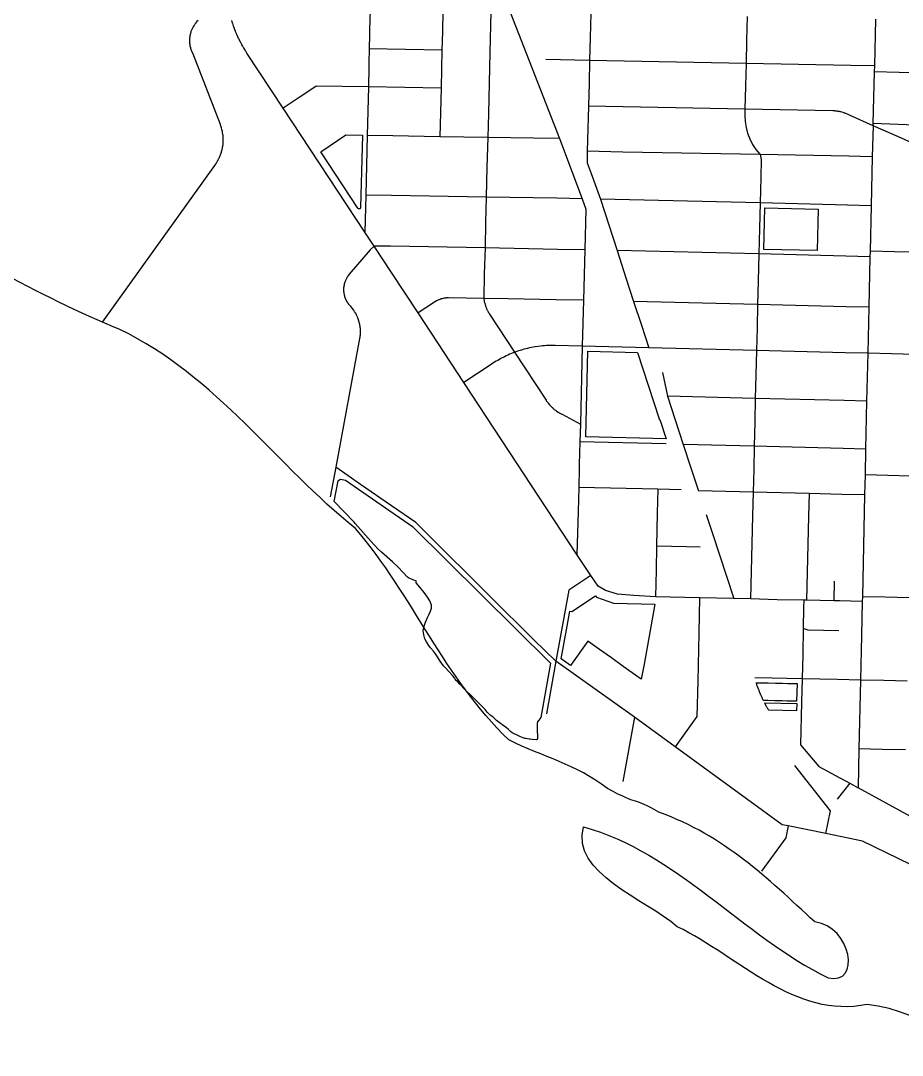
# Model space of a CAD drawing. Extents: x 1 to 394, y 101 to 384.
# Drawn here: x 165.46 to 205.91, y 102.32 to 149.78 of the extents above; entities that cross this region are included whole.
import ezdxf

# ---------------------------------------------------------------- set-up
doc = ezdxf.new("R2010")
doc.units = 0
doc.layers.get('0').update_dxf_attribs({"linetype": 'CONTINUOUS'})

msp = doc.modelspace()

# ---------------------------------------------------------------- linework, layer by layer
at = {"color": 4}
for points in [[(181.494744, 150.296505), (181.470228, 149.33479)], [(184.830043, 150.231027), (184.809614, 149.269312), (184.789153, 148.426276)], [(187.027665, 150.190095), (186.986701, 148.323962)], [(187.923901, 150.17373), (190.178808, 144.366618)], [(191.615246, 150.10007), (191.586645, 149.003302)], [(198.789211, 149.965017), (198.764696, 148.868249)], [(173.551402, 149.735843), (173.535059, 149.719499), (173.522801, 149.703156), (173.506458, 149.686812), (173.4942, 149.666383), (173.477857, 149.65004), (173.465599, 149.629611), (173.453342, 149.613267), (173.441084, 149.592838), (173.428826, 149.576494), (173.416569, 149.556065), (173.404311, 149.539722), (173.367434, 149.478329), (173.359053, 149.4579), (173.346795, 149.437471), (173.330452, 149.396508), (173.318194, 149.376078), (173.277231, 149.273723), (173.27304, 149.249207), (173.264659, 149.228778), (173.260469, 149.208349), (173.252087, 149.183834), (173.243706, 149.142871), (173.235325, 149.118356), (173.231134, 149.097926), (173.226944, 149.073411), (173.226944, 149.052982), (173.222753, 149.028467), (173.218562, 149.008038), (173.214372, 148.983523), (173.214372, 148.938473), (173.210181, 148.918044), (173.210181, 148.803452), (173.214372, 148.783023), (173.214372, 148.737973), (173.218562, 148.713458), (173.222753, 148.693029), (173.222753, 148.668514), (173.226944, 148.648085), (173.231134, 148.62357), (173.239515, 148.582606), (173.247897, 148.558091), (173.252087, 148.537662), (173.256278, 148.513147), (173.272621, 148.472184), (173.276812, 148.451754), (173.285193, 148.427239), (173.326156, 148.324884), (173.338414, 148.304454), (173.342605, 148.296073), (174.61125, 145.026252), (174.615441, 145.005822), (174.631784, 144.968945), (174.635975, 144.948516), (174.644356, 144.932172), (174.648547, 144.911743), (174.656928, 144.891314), (174.661119, 144.870885), (174.6695, 144.854541), (174.681757, 144.793149), (174.690139, 144.776805), (174.69852, 144.723585), (174.70271, 144.719394), (174.70271, 144.707136), (174.706901, 144.694879), (174.715282, 144.653916), (174.715282, 144.637572), (174.72754, 144.57618), (174.72754, 144.55575), (174.73173, 144.535321), (174.73173, 144.514892), (174.735921, 144.494463), (174.735921, 144.474033), (174.740112, 144.45769), (174.740112, 144.416727), (174.744302, 144.396298), (174.744302, 144.232602), (174.740112, 144.212172), (174.740112, 144.154866), (174.735921, 144.130351), (174.735921, 144.114007), (174.73173, 144.093578), (174.73173, 144.073149), (174.723349, 144.032186), (174.723349, 144.011756), (174.719159, 143.995413), (174.714968, 143.970898), (174.710777, 143.950469), (174.706587, 143.934125), (174.694329, 143.872733), (174.690139, 143.856389), (174.690139, 143.840046), (174.681757, 143.815531), (174.677567, 143.795101), (174.669186, 143.774672), (174.664995, 143.754243), (174.660804, 143.7379), (174.652423, 143.71747), (174.648232, 143.701127), (174.639851, 143.676612), (174.635661, 143.660268), (174.619317, 143.619305), (174.615127, 143.602962), (174.606745, 143.578447), (174.598364, 143.566189), (174.589983, 143.54576), (174.581602, 143.529417), (174.57322, 143.508987), (174.564839, 143.492644), (174.556458, 143.472215), (174.540115, 143.439528), (174.531733, 143.419099), (174.523352, 143.402755), (174.514971, 143.382326), (174.502713, 143.365983), (174.494332, 143.345553), (174.482075, 143.32921), (174.473693, 143.312866), (174.465312, 143.292437), (174.453055, 143.276094), (174.444673, 143.25975), (174.420158, 143.227064), (174.411777, 143.21072), (174.39952, 143.190291), (174.362642, 143.141156), (169.210313, 135.950816)], [(173.600883, 149.784496), (173.551748, 149.735361)], [(177.50466, 145.770306), (175.843144, 148.291222), (175.830887, 148.311652), (175.818629, 148.327995), (175.810248, 148.348424), (175.785733, 148.381111), (175.761218, 148.422074), (175.740789, 148.454761), (175.716274, 148.495724), (175.707892, 148.512068), (175.695635, 148.532497), (175.683377, 148.548841), (175.674996, 148.56927), (175.662738, 148.585613), (175.650481, 148.606042), (175.6421, 148.622386), (175.613499, 148.671521), (175.613499, 148.675711), (175.593069, 148.708398), (175.580812, 148.736999), (175.568554, 148.757428), (175.560173, 148.773772), (175.547916, 148.794201), (175.539534, 148.81463), (175.531153, 148.830974), (175.518896, 148.851403), (175.510514, 148.871832), (175.498257, 148.888176), (175.481913, 148.929139), (175.469656, 148.949568), (175.461275, 148.965911), (175.444931, 149.006875), (175.432674, 149.027304), (175.424292, 149.043647), (175.383329, 149.146003), (175.371072, 149.166432), (175.36269, 149.182776), (175.354309, 149.203205), (175.342052, 149.231806), (175.337861, 149.244063), (175.321518, 149.285027), (175.313136, 149.309542), (175.304755, 149.329971), (175.296374, 149.342229), (175.292183, 149.362658), (175.25122, 149.465014), (175.247029, 149.485443), (175.222514, 149.546835), (175.218324, 149.567265), (175.209942, 149.587694), (175.189513, 149.649086), (175.185323, 149.669516), (175.168979, 149.710479), (175.168979, 149.71886), (175.160598, 149.743375), (175.152217, 149.771976), (175.143836, 149.792405)], [(204.678178, 149.850424), (204.629043, 147.706014)], [(181.466101, 149.142441), (181.453843, 148.487658)], [(181.470187, 149.33479), (181.465996, 149.142441)], [(191.586592, 149.003302), (191.562077, 147.955649)], [(198.764665, 148.868249), (198.74015, 147.81651)], [(181.453822, 148.487658), (181.441565, 147.845152)], [(184.789122, 148.426276), (181.453822, 148.487668)], [(184.789122, 148.426276), (184.768693, 147.575057)], [(186.986743, 148.323962), (186.921265, 145.524767)], [(181.433362, 147.644632), (181.417018, 146.744299)], [(181.441544, 147.845152), (181.433162, 147.644632)], [(191.562046, 147.955649), (189.56086, 147.992526)], [(191.562046, 147.955649), (191.537531, 146.903899)], [(198.740108, 147.81651), (191.562046, 147.955649)], [(198.740108, 147.81651), (198.715593, 146.768856)], [(203.548671, 147.722378), (198.740108, 147.816457)], [(204.629064, 147.706014), (203.548671, 147.722357)], [(204.629064, 147.706014), (204.624873, 147.427725)], [(184.768661, 147.575057), (184.748232, 146.674724)], [(204.624978, 147.427725), (204.563585, 145.062322)], [(205.770849, 147.407265), (204.624978, 147.427694)], [(208.488201, 147.354065), (205.770849, 147.407286)], [(181.416987, 146.744299), (179.027027, 146.768814), (178.634157, 146.519179)], [(181.416987, 146.744299), (181.35968, 144.509853)], [(184.748201, 146.674724), (181.416987, 146.744288)], [(184.748201, 146.674724), (184.699066, 144.456653)], [(191.537489, 146.903899), (191.512974, 145.856245)], [(198.715551, 146.768856), (198.691036, 145.721202)], [(178.245383, 146.257308), (177.50466, 145.770306)], [(178.634157, 146.519221), (178.245383, 146.257308)], [(181.257387, 140.069603), (177.50466, 145.770306)], [(191.512932, 145.856245), (191.488417, 144.82087)], [(198.690994, 145.721202), (191.512932, 145.856245)], [(198.690994, 145.717106), (198.686803, 145.496114), (198.682613, 145.434721), (198.698956, 145.156444), (198.744005, 144.878155), (198.797226, 144.68172)], [(203.491374, 145.438828), (203.482993, 145.443019), (203.454392, 145.459362), (203.425791, 145.47162), (203.401276, 145.483877), (203.315369, 145.520755), (203.286768, 145.529136), (203.258167, 145.541393), (203.229566, 145.549775), (203.200965, 145.562032), (203.086383, 145.594719), (203.057782, 145.59891), (203.025095, 145.607291), (202.967789, 145.615672), (202.939188, 145.624053), (202.906501, 145.628244), (202.8779, 145.632435), (202.849299, 145.632435), (202.816612, 145.636625), (202.788011, 145.640816), (202.726619, 145.640816), (198.691507, 145.722638)], [(186.921265, 145.524767), (186.89675, 144.423914)], [(204.567681, 144.960019), (203.491374, 145.438828)], [(191.488375, 144.82087), (191.459732, 143.785494)], [(204.567681, 144.960019), (204.530804, 143.531763)], [(205.717639, 145.017305), (204.563585, 145.062354)], [(204.563585, 145.062322), (204.567776, 144.959967)], [(205.734013, 144.444374), (204.567681, 144.960019)], [(208.430904, 144.906809), (205.717639, 145.017305)], [(181.359691, 144.509853), (181.298298, 141.77204)], [(182.542397, 144.493478), (181.359691, 144.509821)], [(184.699087, 144.456653), (182.542397, 144.49353)], [(185.799951, 144.440278), (184.699087, 144.456621)], [(186.896708, 144.423914), (185.799951, 144.440257)], [(186.896708, 144.423914), (186.851659, 143.052954)], [(188.987919, 144.387078), (186.896708, 144.423956)], [(190.178808, 144.366618), (188.987919, 144.387047)], [(190.178808, 144.366618), (191.226461, 141.604248)], [(198.797404, 144.681731), (198.813747, 144.612167), (198.916103, 144.350253), (199.042964, 144.104715), (199.194381, 143.871444), (199.366259, 143.654548), (199.390774, 143.634119), (199.435844, 143.408999), (199.415415, 142.586423)], [(206.646614, 144.043322), (205.734013, 144.444374)], [(191.459732, 143.785494), (191.447474, 143.253485), (191.631631, 142.774676)], [(193.084412, 143.752755), (191.459732, 143.785494)], [(199.390795, 143.634077), (193.084412, 143.752755)], [(203.454549, 143.55632), (199.390795, 143.634056)], [(204.530846, 143.531763), (203.454549, 143.556278)], [(204.530846, 143.531763), (204.477625, 141.289135)], [(186.85169, 143.052954), (186.819003, 141.686101)], [(191.63161, 142.774676), (192.057219, 141.596066)], [(199.415352, 142.586423), (199.386751, 141.415995)], [(182.481015, 141.755665), (181.298308, 141.772009), (181.257345, 140.069603)], [(186.818951, 141.686101), (182.481015, 141.755665)], [(186.818951, 141.686101), (186.79035, 140.523855)], [(191.226461, 141.604248), (190.056044, 141.628763), (186.818951, 141.686112)], [(191.226461, 141.604248), (191.386071, 141.133621), (191.341022, 139.259306)], [(192.057219, 141.596066), (192.441907, 140.417456)], [(199.386709, 141.415995), (192.057219, 141.596066)], [(199.386709, 141.415995), (199.358108, 140.241481)], [(204.477646, 141.289135), (203.40135, 141.317736), (199.386709, 141.415943)], [(204.477646, 141.289135), (204.428511, 139.20201)], [(186.790308, 140.523855), (186.765793, 139.357523)], [(181.674814, 139.439366), (181.257387, 140.069603)], [(192.441907, 140.417456), (192.822499, 139.234749)], [(199.358056, 140.241481), (199.329455, 139.075149)], [(181.674814, 139.439366), (181.502926, 139.267488), (180.541211, 138.146174), (180.504334, 138.097039), (180.495952, 138.084781), (180.483695, 138.072524), (180.475314, 138.05618), (180.463056, 138.039837), (180.454675, 138.023494), (180.442417, 138.00715), (180.434036, 137.990807), (180.421779, 137.978549), (180.405435, 137.945862), (180.397054, 137.925433), (180.364367, 137.859955), (180.360177, 137.843611), (180.351795, 137.823182), (180.343414, 137.806839), (180.339223, 137.790495), (180.330842, 137.774152), (180.326652, 137.753723), (180.31827, 137.721036), (180.309889, 137.700607), (180.305699, 137.684263), (180.301508, 137.663834), (180.297317, 137.647491), (180.297317, 137.627061), (180.293127, 137.610718), (180.288936, 137.590289), (180.284745, 137.573945), (180.284745, 137.557602), (180.280555, 137.537173), (180.280555, 137.479866), (180.276364, 137.463523), (180.276364, 137.406216), (180.280555, 137.389873), (180.280555, 137.352995), (180.284745, 137.332566), (180.284745, 137.312137), (180.288936, 137.295793), (180.288936, 137.275364), (180.293127, 137.259021), (180.297317, 137.238591), (180.305699, 137.205905), (180.309889, 137.185475), (180.31408, 137.169132), (180.31827, 137.148703), (180.322461, 137.132359), (180.326652, 137.11193), (180.335033, 137.095587), (180.339223, 137.079243), (180.347605, 137.058814), (180.351795, 137.042471), (180.368139, 137.009784), (180.37652, 136.989355), (180.384901, 136.977097), (180.393282, 136.956668), (180.401664, 136.940324), (180.410045, 136.928067), (180.418426, 136.911723), (180.426807, 136.891294), (180.435189, 136.879037), (180.447446, 136.862693), (180.455827, 136.84635), (180.468085, 136.830006), (180.476466, 136.813663), (180.488724, 136.801406), (180.500981, 136.785062), (180.509362, 136.768719), (180.52162, 136.756461), (180.533878, 136.740118), (180.546135, 136.72786), (180.558393, 136.711517), (180.574736, 136.699259), (180.607423, 136.658296), (180.627852, 136.637867), (180.660539, 136.596904), (180.676882, 136.572388), (180.709569, 136.531425), (180.725912, 136.50691), (180.742256, 136.486481), (180.754513, 136.461966), (180.770857, 136.441537), (180.783114, 136.417021), (180.799458, 136.396592), (180.811715, 136.376163), (180.83623, 136.327028), (180.848488, 136.306599), (180.860745, 136.282084), (180.869127, 136.257569), (180.881384, 136.233053), (180.893642, 136.212624), (180.902023, 136.188109), (180.914281, 136.163594), (180.979759, 135.967159), (180.98395, 135.942644), (180.992331, 135.918129), (180.996521, 135.889528), (181.004903, 135.865013), (181.013284, 135.815878), (181.017474, 135.787277), (181.025856, 135.738142), (181.030046, 135.709541), (181.034237, 135.685026), (181.034237, 135.660511), (181.038428, 135.635996), (181.038428, 135.582775), (181.042618, 135.554174), (181.042618, 135.451818), (181.038428, 135.423217), (181.038428, 135.398702), (181.034237, 135.374187), (181.034237, 135.345586), (181.030046, 135.312899), (181.025856, 135.284298), (181.021665, 135.251611), (181.013284, 135.194305), (179.916527, 129.29306)], [(182.472823, 138.232113), (181.674814, 139.439366)], [(182.423719, 139.427098), (181.674814, 139.439356)], [(186.765751, 139.357523), (182.423719, 139.427088)], [(186.765751, 139.357523), (186.728874, 138.162538)], [(190.084687, 139.287949), (186.765751, 139.357513)], [(191.341054, 139.259306), (190.084687, 139.287907)], [(191.341054, 139.259306), (191.283747, 136.955285)], [(192.822499, 139.234749), (193.231744, 137.982478), (193.583682, 136.902085)], [(199.329413, 139.075149), (192.822499, 139.234749)], [(199.329413, 139.075149), (199.300812, 137.835146)], [(204.424446, 138.944193), (203.323593, 138.972794), (199.329413, 139.075191)], [(204.428543, 139.20201), (204.424352, 138.944193)], [(205.558039, 139.173367), (204.428543, 139.201968)], [(206.536118, 139.152906), (205.558039, 139.173335)], [(204.424446, 138.944193), (204.371225, 136.631989)], [(183.692365, 136.378258), (182.472823, 138.232113)], [(186.728916, 138.162538), (186.708486, 137.037138)], [(199.30076, 137.835146), (199.272159, 136.75885)], [(185.042853, 137.061685), (185.030596, 137.061685), (185.010166, 137.057494), (184.985651, 137.057494), (184.961136, 137.053303), (184.940707, 137.049113), (184.916192, 137.049113), (184.895763, 137.044922), (184.846628, 137.036541), (184.826198, 137.02816), (184.801683, 137.023969), (184.781254, 137.019778), (184.756739, 137.011397), (184.73631, 137.003016), (184.715881, 136.998825), (184.691365, 136.990444), (184.650402, 136.974101), (184.625887, 136.96572), (184.605458, 136.957338), (184.585029, 136.945081), (184.544065, 136.928737), (184.523636, 136.91648), (184.503207, 136.908099), (184.441814, 136.871221), (183.69291, 136.376037)], [(187.821587, 137.016667), (186.708455, 137.037096), (185.091957, 137.065739), (185.079699, 137.061548), (185.042822, 137.061548)], [(186.708455, 137.037138), (186.708455, 137.032947), (186.712646, 137.000261), (186.721027, 136.942954), (186.729408, 136.910267), (186.733599, 136.881666), (186.74198, 136.853065), (186.750361, 136.820379), (186.783048, 136.705797), (186.795305, 136.677196), (186.803687, 136.648595), (186.828202, 136.591288), (186.836583, 136.562687), (186.848841, 136.534086), (186.865184, 136.505485), (186.877441, 136.476884), (186.889699, 136.452369), (186.906042, 136.423768), (186.9183, 136.399253), (186.934643, 136.370652), (186.950987, 136.346137), (186.96733, 136.317536), (187.000017, 136.268401), (188.121331, 134.565964)], [(190.019208, 136.979842), (187.821587, 137.016719)], [(191.283758, 136.955285), (190.019208, 136.9798)], [(191.283758, 136.955285), (191.226451, 134.847699)], [(199.272117, 136.75885), (193.583682, 136.902085)], [(193.583682, 136.902085), (193.943813, 135.809414)], [(199.272117, 136.75885), (199.247602, 135.682553)], [(203.335871, 136.656536), (199.272117, 136.758892)], [(185.795854, 133.182097), (183.692365, 136.378258)], [(204.371246, 136.631989), (203.335871, 136.656505)], [(204.371246, 136.631989), (204.322111, 134.520307)], [(193.943813, 135.809414), (194.28758, 134.769942)], [(199.24756, 135.682553), (199.223045, 134.647178)], [(189.966008, 134.876352), (189.929131, 134.880543), (189.843223, 134.880543), (189.757316, 134.876352), (189.667322, 134.876352), (189.581415, 134.872162), (189.495507, 134.863781), (189.409599, 134.85959), (189.319606, 134.851209), (189.061789, 134.814331), (188.803961, 134.765196), (188.718054, 134.744767), (188.636232, 134.724338), (188.550324, 134.703909), (188.468503, 134.679393), (188.382595, 134.654878), (188.300773, 134.626277), (188.218952, 134.601762), (188.13713, 134.569076), (188.120786, 134.564885)], [(191.226461, 134.847699), (189.990565, 134.8763), (189.96605, 134.8763)], [(191.226461, 134.847699), (191.140554, 131.275043)], [(194.28758, 134.769942), (191.226461, 134.847678)], [(188.120336, 134.565325), (188.054858, 134.54081), (187.891162, 134.475332), (187.813426, 134.438454), (187.731604, 134.401577), (187.653868, 134.364699), (187.498354, 134.282878), (187.424704, 134.241914), (187.346968, 134.196865), (187.273318, 134.155902), (187.199668, 134.106767), (187.126018, 134.061718), (187.052368, 134.012583)], [(188.120336, 134.565325), (189.564956, 132.3718), (189.573337, 132.355457), (189.593767, 132.330942), (189.626453, 132.281807), (189.646883, 132.257292), (189.663226, 132.232776), (189.724618, 132.159126), (189.745048, 132.138697), (189.765477, 132.114182), (189.830955, 132.048704), (189.85547, 132.028274), (189.8759, 132.007845), (189.925035, 131.966882), (189.945464, 131.946453), (189.969979, 131.930109), (189.994494, 131.90968), (190.019009, 131.893337), (190.04761, 131.872907), (190.12126, 131.823772), (190.149861, 131.807429), (190.174376, 131.791086), (190.202977, 131.778828), (190.231578, 131.762485), (190.256093, 131.750227), (190.284694, 131.733884), (190.305123, 131.725503), (191.139967, 131.275347)], [(199.223013, 134.647178), (194.28758, 134.769942)], [(199.223013, 134.647178), (199.194412, 133.52995)], [(203.290854, 134.544864), (199.223013, 134.64722)], [(204.322132, 134.520307), (203.290854, 134.544822)], [(204.322132, 134.520307), (204.272997, 132.322697)], [(205.4189, 134.491664), (204.322132, 134.520265)], [(206.487014, 134.467107), (205.4189, 134.491623)], [(187.052222, 134.012855), (185.795854, 133.182097)], [(194.901442, 133.636349), (195.130616, 132.551871)], [(199.19436, 133.52995), (199.165759, 132.449557)], [(190.985009, 125.296041), (185.795854, 133.182097)], [(199.165717, 132.449557), (195.130616, 132.551913)], [(195.130616, 132.551871), (195.486651, 131.463285)], [(199.165717, 132.449557), (199.141202, 131.37326)], [(204.273029, 132.322697), (203.24174, 132.351297), (199.165717, 132.449505)], [(204.273029, 132.322697), (204.223894, 130.129172)], [(195.486651, 131.463285), (195.85906, 130.337875)], [(191.140522, 131.275043), (191.120093, 130.464746)], [(199.14116, 131.37326), (199.112559, 130.256032)], [(191.120062, 130.464746), (191.091461, 129.417092)], [(195.07332, 130.366528), (191.120062, 130.464693)], [(195.85906, 130.337875), (196.206913, 129.265675)], [(199.112517, 130.256032), (195.85906, 130.337854)], [(199.112517, 130.256032), (199.10026, 129.192004), (199.067552, 128.148446)], [(203.196722, 130.153718), (199.112517, 130.256074)], [(204.223915, 130.129172), (203.196722, 130.153687)], [(204.223915, 130.129172), (204.1994, 128.938283)], [(179.915081, 129.290221), (179.66135, 127.939733)], [(181.060952, 128.500395), (179.915081, 129.290221)], [(191.087323, 129.245214), (191.062807, 128.369438), (191.03825, 127.268585)], [(191.091419, 129.417092), (191.087228, 129.245214)], [(196.206913, 129.265675), (196.554765, 128.213925)], [(204.199368, 128.938283), (204.178939, 128.021586)], [(205.238829, 128.913726), (204.199368, 128.938241)], [(206.302858, 128.885083), (205.238829, 128.913684)], [(182.472823, 127.526402), (181.060952, 128.500395)], [(194.696814, 128.283499), (191.062766, 128.369407)], [(195.769025, 128.258942), (194.696814, 128.283457), (194.668213, 127.182646), (194.635485, 125.676644)], [(199.0675, 128.148446), (196.554765, 128.213925)], [(199.0675, 128.148446), (199.038899, 127.07215)], [(201.63752, 128.087064), (199.0675, 128.148457)], [(201.63752, 128.087064), (201.608919, 127.03941)], [(203.13534, 128.050229), (201.63752, 128.087106)], [(204.178897, 128.021586), (203.13534, 128.050187)], [(204.178897, 128.021586), (204.076541, 123.356248)], [(184.293948, 126.057235), (183.590051, 126.75294), (182.472823, 127.526402)], [(191.038219, 127.268585), (190.984998, 125.296041)], [(196.9108, 127.12535), (197.19727, 126.257756)], [(199.038846, 127.07215), (198.948853, 123.253944)], [(201.608877, 127.03941), (201.510712, 123.192552)], [(197.19727, 126.257756), (198.179446, 123.274405)], [(185.214731, 125.140538), (184.293948, 126.057235)], [(191.623428, 124.330241), (190.985009, 125.296041)], [(194.635432, 125.676644), (194.615003, 124.571694)], [(196.014574, 125.643904), (194.635432, 125.676591)], [(196.632522, 125.62753), (196.014574, 125.643873)], [(185.791758, 124.571694), (185.214731, 125.140538)], [(186.356517, 124.006945), (185.791758, 124.571694)], [(194.614972, 124.571694), (194.586371, 123.356248)], [(186.970368, 123.401265), (186.356517, 124.006945)], [(191.623428, 124.330241), (190.604417, 123.654997), (190.019208, 120.40154)], [(194.586318, 123.356248), (193.595961, 123.413554), (192.838874, 123.470861), (192.286394, 123.634557), (191.959002, 123.839174), (191.623428, 124.330262)], [(202.783391, 124.068328), (202.762962, 123.163909)], [(189.004294, 121.383715), (186.970368, 123.401265)], [(196.612061, 123.307144), (194.586318, 123.356279)], [(196.612061, 123.307144), (196.575184, 121.682464)], [(198.179446, 123.274405), (196.612061, 123.307092)], [(198.948821, 123.253944), (198.179446, 123.274374)], [(200.17245, 123.217109), (198.948821, 123.253986)], [(201.391981, 123.196648), (200.17245, 123.217077)], [(201.391981, 123.196648), (201.3836, 122.86516), (201.367257, 121.891167)], [(201.510659, 123.192552), (201.391981, 123.196743)], [(202.76293, 123.163909), (201.510659, 123.19251)], [(203.024844, 123.159813), (202.76293, 123.164003)], [(204.072497, 123.135256), (203.024844, 123.159771)], [(204.072497, 123.135256), (204.039811, 121.58015)], [(204.076594, 123.356248), (204.072403, 123.135256)], [(205.124247, 123.335787), (204.076594, 123.356216)], [(206.221005, 123.307144), (205.124247, 123.335745)], [(196.575226, 121.682464), (196.522005, 119.480746)], [(201.367424, 121.891167), (201.342909, 120.704374)], [(202.992105, 121.784767), (201.588416, 121.817454), (201.367424, 121.891104)], [(204.039758, 121.58015), (203.990623, 119.52986)], [(190.019208, 120.40154), (189.004294, 121.383715)], [(201.342867, 120.704374), (201.314266, 119.587157)], [(190.019208, 120.40154), (189.585417, 117.987023)], [(193.624614, 117.823327), (190.019208, 120.40154)], [(199.939179, 119.619896), (199.137064, 119.636239)], [(201.314224, 119.587157), (199.939179, 119.619843)], [(196.522026, 119.480746), (196.485149, 117.856066), (195.486609, 116.472838)], [(201.314224, 119.587157), (201.289709, 118.514946)], [(202.943001, 119.554417), (201.314224, 119.587104)], [(203.990655, 119.52986), (202.943001, 119.554375)], [(203.990655, 119.52986), (203.921091, 116.378717)], [(205.062855, 119.505303), (203.990655, 119.529818)], [(206.13098, 119.480746), (205.062855, 119.505261)], [(201.289667, 118.514946), (201.244618, 116.554681)], [(193.624614, 117.823327), (193.092595, 114.880897)], [(195.486651, 116.472838), (193.624614, 117.823327)], [(200.675805, 112.842886), (200.401624, 112.896107), (195.486651, 116.472859)], [(201.24465, 116.554681), (202.075408, 115.560238), (202.844784, 115.159175)], [(203.92108, 116.378717), (203.880117, 114.59033)], [(204.989194, 116.35416), (203.92108, 116.378675)], [(206.061405, 116.329603), (204.989194, 116.354118)], [(202.611513, 113.530409), (200.982736, 115.617523)], [(202.844784, 115.159175), (203.499567, 114.799044)], [(203.499567, 114.799044), (202.918444, 114.062418)], [(203.499567, 114.799044), (203.880159, 114.59033)], [(209.834593, 111.324605), (203.880159, 114.59033)], [(202.398714, 112.490937), (202.611513, 113.530409)], [(200.675805, 112.842886), (200.56532, 112.298588), (199.452188, 110.759847)], [(202.398714, 112.490937), (200.675805, 112.842886)], [(208.926078, 109.785864), (208.881029, 109.810379), (208.750072, 109.875857), (208.619115, 109.945422), (208.484062, 110.006814), (204.076552, 112.143053), (202.398672, 112.490906)]]:
    msp.add_lwpolyline(points, dxfattribs=at)
at = {"color": 3}
for points in [[(180.934081, 141.170457), (179.227558, 143.765034), (180.381612, 144.538496), (181.134613, 144.526238), (181.138803, 144.526238), (181.061067, 141.207303), (181.052686, 141.182788), (181.040429, 141.162358), (181.019999, 141.146015), (180.99957, 141.141824), (180.975055, 141.141824), (180.95054, 141.154082), (180.934196, 141.170425)], [(199.599509, 141.186821), (202.046765, 141.125428), (202.001716, 139.230653), (199.55446, 139.287959), (199.599509, 141.186831)], [(195.069224, 130.591606), (191.390157, 130.681599), (191.488322, 134.618483), (193.767786, 134.561176), (194.76224, 131.516433), (194.76224, 131.479555), (194.778584, 131.479555), (195.06914, 130.591501)], [(180.021481, 128.664091), (180.140159, 128.745913), (180.369333, 128.700863), (183.446816, 126.58101), (189.773659, 120.30327), (189.323503, 117.810996), (189.23351, 117.692318), (189.180289, 117.614582), (189.163946, 117.561361), (189.155564, 117.475453), (189.151374, 117.438576), (189.155564, 117.311716), (189.159755, 117.205316), (189.163946, 117.148009), (189.180289, 117.033427), (189.180289, 116.84926), (189.15986, 116.804211), (189.110725, 116.787868), (188.93475, 116.800125), (188.844757, 116.816469), (188.791536, 116.82485), (188.636033, 116.845279), (188.586898, 116.857537), (188.562383, 116.865918), (188.398687, 116.931396), (188.304608, 116.97236), (188.206443, 117.013323), (188.095947, 117.066544), (188.018211, 117.107507), (187.940475, 117.177071), (187.84231, 117.271255), (187.731824, 117.348991), (187.658174, 117.398126), (187.568181, 117.471776), (187.478187, 117.54134), (187.298116, 117.676393), (187.228552, 117.737786), (187.118056, 117.840142), (187.003464, 117.926049), (186.937985, 117.983356), (186.872507, 118.057006), (186.766107, 118.17978), (186.618786, 118.33938), (186.344594, 118.613572), (186.205445, 118.748615), (186.094959, 118.855025), (185.918985, 119.022806), (185.849421, 119.096457), (185.828992, 119.116886), (185.608, 119.341964), (185.497503, 119.460642), (185.440197, 119.517949), (185.403319, 119.575255), (185.362356, 119.640734), (185.268277, 119.742985), (185.116859, 119.90668), (184.936799, 120.103115), (184.879493, 120.168594), (184.814014, 120.250416), (184.674875, 120.446851), (184.580796, 120.598268), (184.490803, 120.733321), (184.396723, 120.851999), (184.265767, 121.003417), (184.188031, 121.117999), (184.077535, 121.289887), (184.00797, 121.429026), (183.95475, 121.600904), (183.93432, 121.785061), (183.958835, 121.965131), (184.036571, 122.186113), (184.126565, 122.394826), (184.163442, 122.460305), (184.196129, 122.529869), (184.269779, 122.693565), (184.310742, 122.828618), (184.310742, 122.971843), (184.233006, 123.160096), (184.12251, 123.340166), (184.044775, 123.446566), (183.971124, 123.544731), (183.831986, 123.720706), (183.696933, 123.884401), (183.606939, 123.990801), (183.606939, 124.044022), (183.602748, 124.084985), (183.549528, 124.105414), (183.447172, 124.134015), (183.250737, 124.224009), (183.209774, 124.25261), (182.780068, 124.710958), (182.522251, 124.956507), (182.022981, 125.394385), (181.867467, 125.53762), (181.527797, 125.905943), (180.807535, 126.71623), (180.7584, 126.769451), (179.845789, 127.722984), (180.021763, 128.664238)], [(192.564682, 120.544775), (192.02448, 120.933549), (191.484289, 121.318237), (190.68627, 120.196922), (190.260661, 120.499757), (190.530757, 122.001663), (190.653531, 122.693282), (190.74761, 122.672853), (191.8321, 123.393115), (191.877149, 123.327636), (192.666975, 123.065723), (194.557665, 123.016588), (194.336673, 121.805238), (194.062481, 120.262411), (193.935621, 119.566696), (193.104863, 120.160097), (192.564671, 120.544785)], [(200.401624, 118.576328), (200.066039, 118.584709), (199.734562, 118.5889), (199.538127, 118.59309), (199.529745, 118.61352), (199.517488, 118.633949), (199.501144, 118.674912), (199.488887, 118.695341), (199.480506, 118.715771), (199.472124, 118.740286), (199.459867, 118.760715), (199.435352, 118.822107), (199.423094, 118.842537), (199.390407, 118.924358), (199.37815, 118.944788), (199.369769, 118.965217), (199.361387, 118.989732), (199.320424, 119.092088), (199.312043, 119.116603), (199.279356, 119.198425), (199.270975, 119.22294), (199.266784, 119.243369), (199.242269, 119.304761), (199.233888, 119.329277), (199.229697, 119.349706), (199.205182, 119.411098), (199.753566, 119.398841), (200.085044, 119.39046), (200.416532, 119.386269), (200.637524, 119.377888), (200.862602, 119.373697), (201.083594, 119.369506), (201.063165, 118.55922), (200.621181, 118.567601), (200.400199, 118.575982)], [(199.783665, 118.146633), (199.779475, 118.150823), (199.767217, 118.167167), (199.75496, 118.187596), (199.746578, 118.208025), (199.734321, 118.228454), (199.722063, 118.244798), (199.709806, 118.265227), (199.701424, 118.285656), (199.676909, 118.32662), (199.668528, 118.347049), (199.656271, 118.363392), (199.644013, 118.383822), (199.635632, 118.404251), (199.623374, 118.42468), (199.614993, 118.445109), (199.602735, 118.465539), (199.594354, 118.485968), (201.063531, 118.449195), (201.05515, 118.117707), (199.782408, 118.146413)]]:
    msp.add_lwpolyline(points, dxfattribs=at)
at = {"color": 1}
for points in [[(170.012784, 135.618322), (166.371475, 137.038102), (162.272499, 139.689294), (159.077867, 140.664042)], [(180.8294, 126.483588), (177.240075, 129.3335), (174.466465, 133.457871), (170.012784, 135.618322)], [(187.857144, 116.785008), (184.870305, 119.664547), (183.486019, 123.363382), (180.8294, 126.483588)], [(192.383825, 114.554207), (190.901804, 115.692755), (189.467849, 115.980588), (187.857144, 116.785008)], [(194.74575, 113.473657), (193.517774, 114.173228), (193.876187, 113.748331), (192.383825, 114.554207)], [(201.897212, 108.436423), (199.679853, 110.485613), (197.767749, 112.363815), (194.74575, 113.473657)], [(195.587058, 108.215955), (194.131008, 109.475245), (190.688617, 110.670105), (191.285759, 112.798905)], [(191.285759, 112.798905), (195.514099, 111.65141), (198.604259, 107.790419), (202.506999, 105.87491)], [(204.29174, 104.655913), (201.027859, 103.952612), (198.386462, 106.844775), (195.587058, 108.215955)], [(202.506999, 105.87491), (204.040188, 105.486817), (203.579859, 108.249427), (201.897212, 108.436423)], [(211.293629, 102.469575), (209.196991, 102.31953), (207.062711, 104.319699), (204.29174, 104.655913)]]:
    msp.add_open_spline(points, degree=3, dxfattribs=at)

doc.saveas('drawing.dxf')
